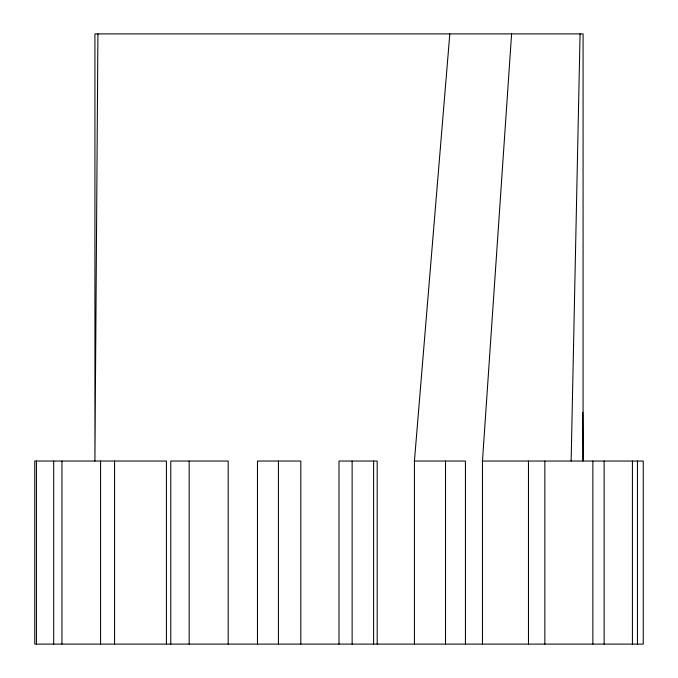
<?xml version="1.0" encoding="UTF-8"?>
<svg xmlns="http://www.w3.org/2000/svg" width="678" height="678" viewBox="0 0 678 678"><rect width="100%" height="100%" fill="white"/><g stroke="black" fill="none" stroke-linecap="round" stroke-linejoin="round"><path stroke-width="1.02" d="M97.929 33.9L94.92 461.04L94.92 33.9L583.08 33.9L583.08 461.04L582.741 412.402M571.13 461.04L580.071 33.9M482.465 644.1L482.465 461.04L511.593 33.9M414.428 644.1L414.428 461.04L449.811 33.9M414.428 461.04L465.422 461.04L465.422 644.1M482.465 461.04L643.253 461.04L643.253 644.1L34.748 644.1L34.748 461.04L166.407 461.04L166.407 644.1M637.456 461.04L637.456 644.1M632.421 461.04L632.421 644.1M604.132 461.04L604.132 644.1M592.869 461.04L592.869 644.1M544.849 461.04L544.849 644.1M528.467 461.04L528.467 644.1M445.514 461.04L445.514 644.1M377.18 644.1L377.18 461.04L339 461.04L339 644.1M373.62 461.04L373.62 644.1M352.136 461.04L352.136 644.1M300.82 644.1L300.82 461.04L257.471 461.04L257.471 644.1M278.429 461.04L278.429 644.1M228.189 644.1L228.189 461.04L170.788 461.04L170.788 644.1M189.162 461.04L189.162 644.1M114.574 461.04L114.574 644.1M100.573 461.04L100.573 644.1M61.944 461.04L61.944 644.1M53.698 461.04L53.698 644.1M36.434 461.04L36.434 644.1"/></g></svg>
